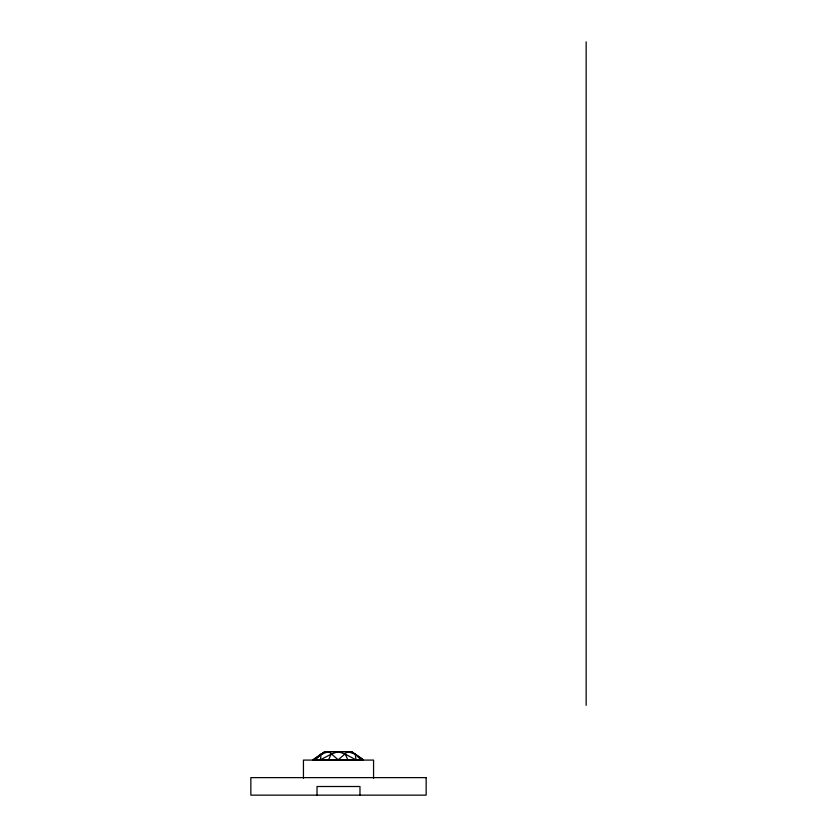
<?xml version="1.0" encoding="UTF-8"?>
<svg xmlns="http://www.w3.org/2000/svg" width="837" height="837" viewBox="0 0 837 837"><rect width="100%" height="100%" fill="white"/><g stroke="black" fill="none" stroke-linecap="round" stroke-linejoin="round"><path stroke-width="1.26" d="M363.425 759.87L355.233 754.179L347.658 751.636L338.2 759.818L328.742 751.636L321.167 754.179L320.362 759.829A19.429 6.968 -35.3 0 1 314.89 759.85A19.429 2.427 -39.9 0 1 312.965 759.87L324.829 751.657L328.742 751.636L351.571 751.657L363.425 759.87A19.429 2.49 39.9 0 1 361.49 759.891A19.429 6.968 35.3 0 1 356.039 759.839A19.429 10.452 25.3 0 1 347.857 759.829A19.429 12.335 9.4 0 1 338.2 759.818A19.429 12.335 -9.4 0 1 328.543 759.829A19.429 10.452 -25.3 0 1 320.351 759.839L331.149 754.158L338.2 751.626L345.252 754.158L356.039 759.829L355.233 754.179L351.571 751.657L347.658 751.636L324.829 751.657L312.965 759.87M328.543 759.818L331.149 754.158M316.679 758.27L321.167 754.21L323.333 753.478M314.89 759.85L321.167 754.179M355.233 754.179L361.511 759.85M357.922 756.648L359.711 758.27M345.252 754.158L347.857 759.818M586.151 41.85L586.151 705.319M373.564 778.274L373.564 760.09L303.444 760.09L303.444 778.274M359.973 795.15L359.973 786.508L317.024 786.508L317.024 795.15M362.515 760.414A18.832 2.521 -42.1 0 1 363.237 760.425M358.09 760.394A18.832 7.114 -37.4 0 1 360.151 760.404M313.153 760.425A18.832 2.521 42.1 0 1 313.875 760.414M316.25 760.404A18.832 7.114 37.4 0 1 318.311 760.394M330.877 760.425A18.832 12.534 10.2 0 1 335.721 760.425M322.193 760.435A18.832 10.63 27.1 0 1 326.304 760.425M340.68 760.425A18.832 12.534 -10.2 0 1 345.524 760.425M350.096 760.435A18.832 10.63 -27.1 0 1 353.716 760.383M426.148 777.625L250.849 777.625L250.849 795.15L426.148 795.15L426.148 777.625"/></g></svg>
